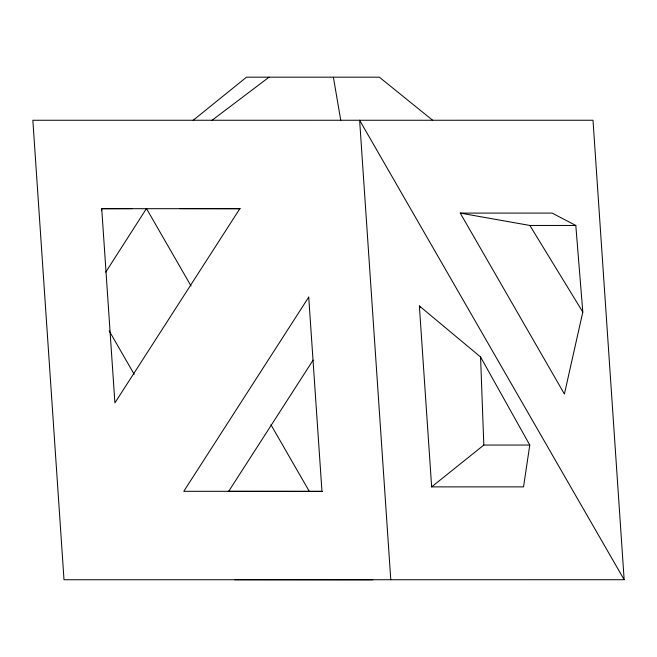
<?xml version="1.0" encoding="UTF-8"?>
<svg xmlns="http://www.w3.org/2000/svg" width="657" height="657" viewBox="0 0 657 657"><rect width="100%" height="100%" fill="white"/><g stroke="black" fill="none" stroke-linecap="round" stroke-linejoin="round"><path stroke-width="0.99" d="M101.457 210.725L101.728 208.696L132.238 208.597M529.772 445.052L523.539 486.878L431.641 486.886L419.371 305.948L480.571 356.981L529.772 445.052L483.823 445.052L431.641 486.886M582.808 312.067L564.404 394.028L460.237 213.098L552.135 213.098L575.811 225.458L582.808 312.067L529.862 225.458L460.237 213.098M105.72 272.179L146.47 208.556L191.031 285.951M228.693 491.313L313.102 360.118M193.199 120.264L246.515 77.181L379.327 77.173L432.651 120.256M212.071 120.264L269.042 77.181M529.862 225.458L575.811 225.458M228.242 491.346L322.677 491.444M624.15 579.72L64 579.745L32.85 120.264L593 120.247L624.15 579.72L359.625 120.256L390.775 579.737M180.043 208.597L240.076 208.68M234.689 579.737L372.798 579.827M419.371 305.948L420.39 307.722M270.922 424.726L309.34 491.444M109.152 330.816L134.168 374.26M333.378 77.181L340.753 120.256M480.571 356.981L483.823 445.052M239.846 208.688L114.901 402.889L101.728 208.696L239.846 208.688M308.724 297.112L183.779 491.313L321.955 491.305L308.724 297.112"/></g></svg>
